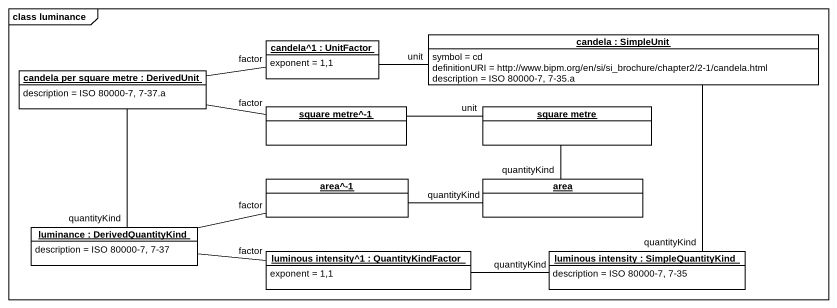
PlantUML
@startuml
mainframe class luminance
hide circle
hide empty members
object "candela^1 : UnitFactor" as candela_1 #FFFFFF {
  exponent = 1,1
}
object "candela : SimpleUnit" as candela #FFFFFF {
  symbol = cd
  definitionURI = http://www.bipm.org/en/si/si_brochure/chapter2/2-1/candela.html
  description = ISO 80000-7, 7-35.a
}
object "candela per square metre : DerivedUnit" as candela_per_square_metre #FFFFFF {
  description = ISO 80000-7, 7-37.a
}
object "square metre^-1" as square_metre_1 #FFFFFF
object "square metre" as square_metre #FFFFFF
object "area^-1" as area_1 #FFFFFF
object area #FFFFFF
object "luminance : DerivedQuantityKind" as luminance #FFFFFF {
  description = ISO 80000-7, 7-37
}
object "luminous intensity^1 : QuantityKindFactor" as luminous_intensity_1 #FFFFFF {
  exponent = 1,1
}
object "luminous intensity : SimpleQuantityKind" as luminous_intensity #FFFFFF {
  description = ISO 80000-7, 7-35
}
candela_1 -left- candela_per_square_metre : factor
candela -left- candela_1 : unit
candela -- luminous_intensity : quantityKind
candela_per_square_metre -- luminance : quantityKind
square_metre_1 -left- candela_per_square_metre : factor
square_metre -left- square_metre_1 : unit
square_metre -- area : quantityKind
area_1 -left- luminance : factor
area -left- area_1 : quantityKind
luminous_intensity_1 -left- luminance : factor
luminous_intensity -left- luminous_intensity_1 : quantityKind
@enduml
